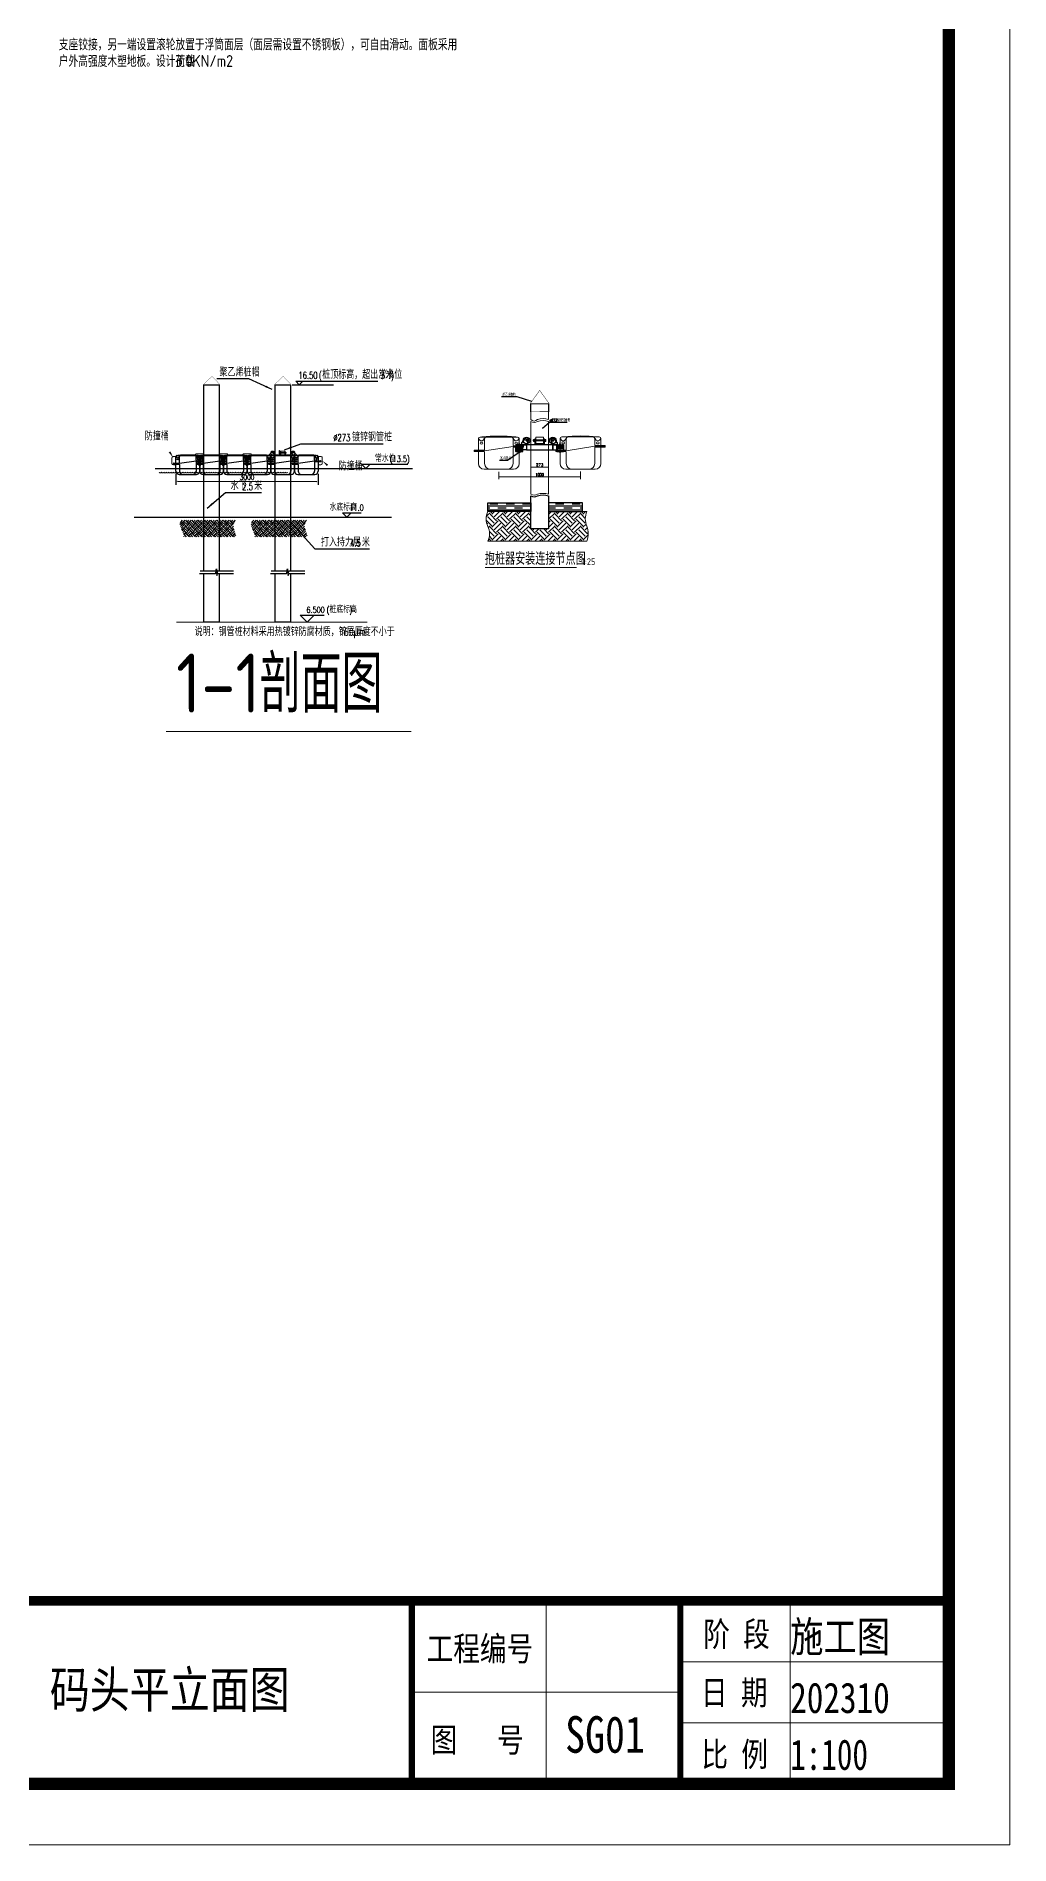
# Model space of a CAD drawing. Extents: x -51322 to 334811, y -147916 to 129288.
# Drawn here: x 77730 to 98261, y -52602 to -14454 of the extents above; entities that cross this region are included whole.
import ezdxf

# ---------------------------------------------------------------- set-up
doc = ezdxf.new("R2010")
doc.units = 0
doc.header["$LTSCALE"] = 1000
doc.header["$MEASUREMENT"] = 0
doc.linetypes.add('ACAD_ISO03W100', pattern=[30, 12, -18])
doc.linetypes.add('DASHED2', pattern=[9.525, 6.35, -3.175])
doc.layers.get('0').update_dxf_attribs({"lineweight": 5})
for name, color, linetype in [('00-HATCH(填充)', 250, 'Continuous'), ('DIM_ELEV', 3, 'Continuous'), ('DIM_LEAD', 3, 'Continuous'), ('DIM_SYMB', 3, 'Continuous'), ('DOTE', 1, 'Continuous'), ('FT', 5, 'Continuous'), ('PUB_DIM', 3, 'Continuous'), ('PUB_TEXT', 7, 'Continuous'), ('W-FLOAT_BOWL浮筒', 253, 'Continuous'), ('W-MOUNTING固定方式', 5, 'Continuous'), ('W-STEEL_FRAME钢架', 3, 'Continuous'), ('ZJ', 251, 'Continuous'), ('固定锚', 5, 'Continuous'), ('短销钉', 253, 'Continuous')]:
    doc.layers.add(name, color=color, linetype=linetype)
doc.layers.add('伯利恒浮筒', color=5, linetype='Continuous', lineweight=5)
doc.layers.add('系绳栓', color=4, linetype='Continuous', lineweight=5)
doc.styles.add('-宋体', font='', dxfattribs={"width": 0.8})
doc.styles.add('_TCH_DIM', font='SIMPLEX', dxfattribs={"bigfont": 'GBCBIG'})
doc.styles.get("Standard").update_dxf_attribs({"font": 'gbenor.shx', "bigfont": 'gbcbig.shx'})
doc.styles.add('STANDARD_T3', font='simplex.shx', dxfattribs={"width": 0.7, "bigfont": 'gbcbig.shx'})
doc.styles.add('图框', font='')
doc.styles.add('黑体', font='simhei.ttf', dxfattribs={"width": 0.8})
doc.styles.get('-宋体').set_extended_font_data('SimSun')
doc.styles.get('图框').set_extended_font_data('SimSun')
doc.dimstyles.new('W&&10', dxfattribs={"dimtxt": 35, "dimasz": 10, "dimexe": 25, "dimexo": 30, "dimgap": 10, "dimtad": 1, "dimdec": 0, "dimzin": 0, "dimdsep": 46, "dimtxsty": 'STANDARD_T3', "dimcen": 0.09, "dimclrd": 1, "dimclre": 1, "dimclrt": 7, "dimazin": 2, "dimtfac": 1, "dimtdec": 0, "dimtix": 1, "dimtmove": 2, "dimatfit": 3, "dimfxl": 0, "dimtolj": 1, "dimtzin": 0, "dimarcsym": 0})
doc.dimstyles.new('W&&30', dxfattribs={"dimtxt": 105, "dimasz": 30, "dimexe": 75, "dimexo": 90, "dimgap": 30, "dimtad": 1, "dimdec": 0, "dimzin": 0, "dimdsep": 46, "dimtxsty": 'STANDARD_T3', "dimcen": 0.09, "dimclrd": 1, "dimclre": 1, "dimclrt": 7, "dimazin": 2, "dimtfac": 1, "dimtdec": 0, "dimtix": 1, "dimtmove": 2, "dimatfit": 3, "dimfxl": 0, "dimtolj": 1, "dimtzin": 0, "dimarcsym": 0})

# ---------------------------------------------------------------- blocks, each defined once
blk = doc.blocks.new('$TITLEBLK$00000187')
for p, q in [((-33, 0), (-33, 15)), ((-13, 0), (-13, 15)), ((0, 0), (0, 15)), ((0, 10), (-22, 10)), ((-44, 7.5), (-22, 7.5)), ((0, 5), (-22, 5))]:
    blk.add_line(p, q)
for points, const_width in [([(-297.54, 0), (-297.54, 15), (0, 15)], 0.8), ([(-44, 0), (-44, 15)], 0.5), ([(-22, 0), (-22, 15)], 0.5)]:
    blk.add_lwpolyline(points, dxfattribs=dict(const_width=const_width))
at = {"style": '图框', "width": 0.8}
for s, p in [('阶 段', (-20.12, 11.27)), ('工程编号', (-42.79, 10.08)), ('日 期', (-20.31, 6.48)), ('图   号', (-42.46, 2.6)), ('比 例', (-20.27, 1.42))]:
    blk.add_text(s, height=2, dxfattribs=at).set_placement(p)
for tag, p in [('审定人', (-193.68, 10.95)), ('校对', (-155.51, 10.92)), ('审核人', (-193.68, 6.03)), ('设计负责人', (-158.64, 6.23)), ('设计人', (-156.48, 1.18)), ('项目负责人', (-195.69, 1.11))]:
    blk.add_attdef(tag, p, '', height=3)
for tag, p, height, style, width in [('阶段', (-12.96, 10.81), 2.5, '黑体', 0.8), ('工程名称', (-115.66, 9.53), 3, '-宋体', 0.8), ('图名', (-73.67, 6.22), 3, '-宋体', 0.8), ('日期', (-12.96, 5.8), 2.5, '黑体', 0.8), ('项目名称', (-115.65, 1.97), 3, '-宋体', 0.8), ('图号', (-31.44, 2.55), 3, '_TCH_DIM', 0.7), ('比例', (-12.96, 1.14), 2.5, '黑体', 0.8)]:
    blk.add_attdef(tag, p, '', height=height, dxfattribs=dict(style=style, width=width))
blk = doc.blocks.new('rgthtyjyuk')
blk.add_lwpolyline([(0, 0), (420, 0), (420, 297), (0, 297)], close=True)
at = {"const_width": 1}
blk.add_lwpolyline([(25, 5), (415, 5), (415, 292), (25, 292)], close=True, dxfattribs=at)
at = {"const_width": 0.8}
blk.add_lwpolyline([(415, 20), (25, 20)], dxfattribs=at)
blk = doc.blocks.new('blhft')
at = {"layer": 'W-FLOAT_BOWL浮筒', "color": 0}
for p, q in [((-230, 395), (230, 395)), ((-208, 397), (208, 397)), ((-208, 397), (-208, 395)), ((208, 397), (208, 395)), ((-302, 226), (-174, 226)), ((-298, 234), (-184, 234)), ((-298, 216), (-184, 216)), ((-250, 234), (-250, 375)), ((-250, 70), (-250, 216)), ((-180, 0), (180, 0)), ((-174, 244), (-174, 375)), ((174, 280), (-174, 226)), ((-174, 206), (-174, 70)), ((174, 298), (174, 375)), ((174, 280), (302, 280)), ((174, 260), (174, 70)), ((184, 288), (298, 288)), ((184, 270), (298, 270)), ((250, 375), (250, 288)), ((250, 270), (250, 70))]:
    blk.add_line(p, q, dxfattribs=at)
at = {"layer": 'W-FLOAT_BOWL浮筒', "color": 0, "ltscale": 0.5}
for p, q in [((-302, 230), (-302, 220)), ((302, 284), (302, 274))]:
    blk.add_line(p, q, dxfattribs=at)
at = {"layer": 'W-FLOAT_BOWL浮筒', "color": 0}
for centre, radius, start, end in [((-230, 375), 20, 90, 180), ((0, -1768), 2175, 84.5043, 95.4957), ((-154, 375), 20, 90, 180), ((154, 375), 20, 0, 90), ((230, 375), 20, 0, 90), ((-298, 220), 4, 180, 270), ((-180, 70), 70, 180, 270), ((-184, 244), 10, 270, 0), ((-184, 206), 10, 0, 90), ((-104, 70), 70, 180, 270), ((104, 70), 70, 270, 0), ((184, 298), 10, 180, 270), ((184, 260), 10, 90, 180), ((180, 70), 70, 270, 0), ((298, 274), 4, 270, 0)]:
    blk.add_arc(centre, radius, start, end, dxfattribs=at)
at = {"layer": 'W-FLOAT_BOWL浮筒', "color": 0, "ltscale": 0.5}
for centre, start, end in [((-298, 230), 90, 180), ((298, 284), 0, 90)]:
    blk.add_arc(centre, 4, start, end, dxfattribs=at)
at = {"layer": 'W-FLOAT_BOWL浮筒', "color": 0, "extrusion": (0, 0, -1)}
blk.add_ellipse((-212, 375), major_axis=(-30.4, 0), ratio=0.921809, start_param=3.141593, end_param=6.283185, dxfattribs=at)
at = {"layer": 'W-FLOAT_BOWL浮筒', "color": 0}
blk.add_ellipse((-212, 320), major_axis=(-16, 0), ratio=0.75, dxfattribs=at)
blk.add_ellipse((212, 375), major_axis=(30.4, 0.1), ratio=0.921809, start_param=3.141593, end_param=6.283185, dxfattribs=at)
at = {"layer": 'W-FLOAT_BOWL浮筒', "color": 0, "extrusion": (0, 0, -1)}
blk.add_ellipse((212, 320), major_axis=(16, 0), ratio=0.75, dxfattribs=at)
blk = doc.blocks.new('dxd')
at = {"layer": '短销钉', "color": 7, "lineweight": 13}
for p, q in [((-86, 227), (-56, 200)), ((-79, 244), (79, 244)), ((-78, 244), (-78, 246)), ((-78, 246), (78, 246)), ((-52, 180), (-52, 193)), ((-49, 153), (-28, 136)), ((-43, 197), (42, 197)), ((-29, 39), (-29, 45)), ((-26, 48), (-24, 48)), ((-24, 30), (-24, 128)), ((-24, 30), (24, 30)), ((-24, 30), (-18, 2)), ((-19, 133), (19, 133)), ((-16, 0), (16, 0)), ((-6, 39), (-6, 44)), ((6, 39), (6, 44)), ((24, 30), (18, 2)), ((24, 30), (24, 128)), ((26, 48), (24, 48)), ((49, 153), (28, 136)), ((29, 39), (29, 45)), ((52, 180), (52, 193)), ((86, 227), (56, 200)), ((78, 244), (78, 246))]:
    blk.add_line(p, q, dxfattribs=at)
at = {"layer": '短销钉', "color": 7, "lineweight": 13, "ltscale": 0.1}
for p, q in [((-18, 2), (-18, 0)), ((-18, 0), (-16, 0)), ((16, 0), (18, 0)), ((18, 2), (18, 0))]:
    blk.add_line(p, q, dxfattribs=at)
at = {"layer": '短销钉', "color": 7, "lineweight": 13}
for centre, radius, start, end in [((-79, 234), 10, 90, 228.0009), ((0, -1254), 1503, 87.0435, 92.9565), ((-44, 170), 13.5, 126.5657, 231), ((-62, 193), 10, 0, 48.0009), ((-35, 154), 31.4, 56.4166, 122.8531), ((-43, 161), 10, 184.1479, 231), ((-34, 186), 31.4, 236.1381, 303.5569), ((-26, 45), 3, 90, 180), ((-34, 128), 10, 0, 51), ((-16, 2), 2.5, 191.3099, 270), ((-25, 170), 13.5, 308.3696, 51.9011), ((-3, 44), 3, 115.3769, 180), ((0, 38), 10, 64.6231, 115.3769), ((3, 44), 3, 0, 64.6231), ((25, 170), 13.5, 128.0989, 231.6304), ((16, 2), 2.5, 270, 348.6901), ((35, 155), 31.3, 57.1287, 123.6019), ((34, 186), 31.4, 236.4385, 303.8665), ((34, 128), 10, 129, 180), ((26, 45), 3, 0, 90), ((42, 161), 10, 309, 355.8521), ((62, 193), 10, 131.9991, 180), ((44, 170), 13.5, 309, 53.4343), ((79, 234), 10, 311.9991, 90)]:
    blk.add_arc(centre, radius, start, end, dxfattribs=at)
for centre, major_axis, start_param, end_param in [((-23, 39), (0, -9), 4.712389, 6.115737), ((0, 39), (0, 9), 1.570796, 4.712389)]:
    blk.add_ellipse(centre, major_axis=major_axis, ratio=0.666667, start_param=start_param, end_param=end_param, dxfattribs=at)
at = {"layer": '短销钉', "color": 7, "lineweight": 13, "extrusion": (0, 0, -1)}
blk.add_ellipse((23, 39), major_axis=(0, -9), ratio=0.666667, start_param=4.712389, end_param=6.115737, dxfattribs=at)
blk = doc.blocks.new('*D15')
at = {"layer": 'Defpoints', "color": 0, "transparency": 16777216}
for p in [(80677, -23593), (83677, -23595), (83677, -23844)]:
    blk.add_point(p, dxfattribs=at)
at = {"layer": 'PUB_DIM', "color": 1, "lineweight": -2, "transparency": 16777216}
for p, q in [((80677, -23683), (80677, -23917)), ((80707, -23842), (83647, -23844)), ((83677, -23685), (83677, -23919))]:
    blk.add_line(p, q, dxfattribs=at)
at = {"layer": 'PUB_DIM', "color": 1, "transparency": 16777216}
for points in [[(80707, -23837), (80707, -23847), (80677, -23842)], [(83647, -23839), (83647, -23849), (83677, -23844)]]:
    blk.add_solid(points, dxfattribs=at)
at = {"layer": 'PUB_DIM', "color": 7, "transparency": 16777216, "insert": (82177, -23760), "char_height": 105, "attachment_point": 5, "rotation": 359.9604, "style": 'STANDARD_T3'}
blk.add_mtext('\\A1;3000', dxfattribs=at)
blk = doc.blocks.new('*U11')
blk.add_lwpolyline([(-12, 0), (-12, 2.5), (12, 2.5), (12, 0)], close=True)
blk = doc.blocks.new('SPLIT_PINS_GB91')
at = {"color": 8, "linetype": 'Continuous'}
for p, q in [((-3, 6), (-7, 3)), ((0, 5), (0, -5)), ((-3, -6), (-7, -3))]:
    blk.add_line(p, q, dxfattribs=at)
at = {"color": 7, "linetype": 'Continuous'}
for p, q in [((50, 5), (0, 5)), ((0, 0), (56, 0)), ((50, 5), (50, 0)), ((56, -5), (56, 0)), ((0, -5), (56, -5))]:
    blk.add_line(p, q, dxfattribs=at)
for centre, radius, start, end in [((-10, 0), 9.5, 41.3178, 318.6822), ((-10, 0), 4.75, 41.3178, 318.6822), ((0, 9), 9.23, 221.3178, 270), ((0, -9), 9.23, 90, 138.6822), ((0, 9), 4.48, 221.3178, 270), ((0, -9), 4.48, 90, 138.6822)]:
    blk.add_arc(centre, radius, start, end, dxfattribs=at)
blk = doc.blocks.new('5632.')
for p, q in [((865973, -129945), (865996, -129992)), ((865981, -129929), (865974, -129939)), ((866076, -129992), (866014, -129930))]:
    blk.add_line(p, q)
at = {"color": 0}
for p, q in [((866007, -129927), (865984, -129927)), ((866076, -129992), (865996, -129992)), ((865996, -129992), (865996, -130002)), ((865996, -130002), (866076, -130002)), ((866076, -130002), (866076, -129992))]:
    blk.add_line(p, q, dxfattribs=at)
for radius in [40, 6]:
    blk.add_circle((865996, -129947), radius)
for centre, radius, start, end in [((865977, -129943), 5, 133.9435, 206), ((865984, -129932), 5, 90, 133.9435), ((866007, -129937), 10, 45, 90)]:
    blk.add_arc(centre, radius, start, end)
blk = doc.blocks.new('*D77')
at = {"layer": 'Defpoints', "color": 0, "transparency": 16777216}
for p in [(59923, -26658, 0), (60142, -26657, 0), (60142, -26770)]:
    blk.add_point(p, dxfattribs=at)
at = {"layer": 'PUB_DIM', "color": 1, "lineweight": -2, "transparency": 16777216}
for p, q in [((59923, -26688), (59923, -26795)), ((59933, -26770), (60132, -26770)), ((60142, -26687), (60142, -26795))]:
    blk.add_line(p, q, dxfattribs=at)
at = {"layer": 'PUB_DIM', "color": 1, "transparency": 16777216}
for points in [[(59933, -26769), (59933, -26772), (59923, -26770)], [(60132, -26769), (60132, -26772), (60142, -26770)]]:
    blk.add_solid(points, dxfattribs=at)
at = {"layer": 'PUB_DIM', "color": 7, "transparency": 16777216, "insert": (60032, -26743), "char_height": 35, "attachment_point": 5, "style": 'STANDARD_T3'}
blk.add_mtext('\\A1;{\\W1;273}', dxfattribs=at)
blk = doc.blocks.new('*D79')
at = {"layer": 'Defpoints', "color": 0, "transparency": 16777216}
for p in [(59532, -26797, 0), (60532, -26796), (60532, -26892)]:
    blk.add_point(p, dxfattribs=at)
at = {"layer": 'PUB_DIM', "color": 1, "lineweight": -2, "transparency": 16777216}
for p, q in [((59532, -26827), (59532, -26917)), ((59542, -26892), (60522, -26892)), ((60532, -26826), (60532, -26917))]:
    blk.add_line(p, q, dxfattribs=at)
at = {"layer": 'PUB_DIM', "color": 1, "transparency": 16777216}
for points in [[(59542, -26890), (59542, -26894), (59532, -26892)], [(60522, -26890), (60522, -26894), (60532, -26892)]]:
    blk.add_solid(points, dxfattribs=at)
at = {"layer": 'PUB_DIM', "color": 7, "transparency": 16777216, "insert": (60032, -26864), "char_height": 35, "attachment_point": 5, "style": 'STANDARD_T3'}
blk.add_mtext('\\A1;1000', dxfattribs=at)
blk = doc.blocks.new('$matou$00000005')
at = {"ltscale": 0.5}
for p, q in [((-302, 27, 0), (-302, 17, 0)), ((302, 81, 0), (302, 71, 0))]:
    blk.add_line(p, q, dxfattribs=at)
for p, q in [((-302, 22, 0), (-174, 22, 0)), ((-298, 31, 0), (-184, 31, 0)), ((-298, 13, 0), (-184, 13, 0)), ((-250, 31, 0), (-250, 171, 0)), ((-250, -134, 0), (-250, 13, 0)), ((-230, 191, 0), (230, 191, 0)), ((-209, 193, 0), (208, 193, 0)), ((-209, 193, 0), (-209, 191, 0)), ((-174, 41, 0), (-174, 171, 0)), ((174, 76, 0), (-174, 22, 0)), ((-174, 3, 0), (-174, -134, 0)), ((174, 95, 0), (174, 171, 0)), ((174, 76, 0), (302, 76, 0)), ((174, 57, 0), (174, -134, 0)), ((184, 85, 0), (298, 85, 0)), ((184, 67, 0), (298, 67, 0)), ((208, 193, 0), (208, 191, 0)), ((250, 171, 0), (250, 85, 0)), ((250, 67, 0), (250, -134, 0)), ((-180, -204, 0), (180, -204, 0))]:
    blk.add_line(p, q)
for centre, start, end in [((-298, 27, 0), 90, 180), ((298, 81, 0), 0, 90)]:
    blk.add_arc(centre, 4, start, end, dxfattribs=at)
for centre, radius, start, end in [((-298, 17, 0), 4, 180, 270), ((-230, 171, 0), 20, 90, 180), ((0, -1972, 0), 2175, 84.5043, 95.4957), ((-184, 41, 0), 10, 270, 0), ((-184, 3, 0), 10, 0, 90), ((-154, 171, 0), 20, 90, 180), ((154, 171, 0), 20, 0, 90), ((184, 95, 0), 10, 180, 270), ((184, 57, 0), 10, 90, 180), ((230, 171, 0), 20, 0, 90), ((298, 71, 0), 4, 270, 0), ((-180, -134, 0), 70, 180, 270), ((-104, -134, 0), 70, 180, 270), ((104, -134, 0), 70, 270, 0), ((180, -134, 0), 70, 270, 0)]:
    blk.add_arc(centre, radius, start, end)
at = {"extrusion": (0, 0, -1)}
blk.add_ellipse((-212, 171, 0), major_axis=(-30.4, 0), ratio=0.921809, start_param=3.141593, end_param=6.283185, dxfattribs=at)
blk.add_ellipse((-212, 117, 0), major_axis=(-16, 0), ratio=0.75)
blk.add_ellipse((212, 172, 0), major_axis=(30.4, 0.1), ratio=0.921809, start_param=3.141593, end_param=6.283185)
blk.add_ellipse((212, 117, 0), major_axis=(16, 0), ratio=0.75, dxfattribs=at)
blk = doc.blocks.new('assadasd')
h = blk.add_hatch()
h.set_pattern_fill('土壤', color=256, scale=30, angle=45)
h.set_pattern_definition([(45, (-1240353.57, -1958646.98), (0, 159.099026), [112.5, -112.5]), (45, (-1240383.4, -1958617.15), (0, 159.099026), [112.5, -112.5]), (45, (-1240413.23, -1958587.32), (0, 159.099026), [112.5, -112.5]), (135, (-1240413.23, -1958567.43), (-159.099026, 3e-14), [112.5, -112.5]), (135, (-1240383.4, -1958537.6), (-159.099026, 3e-14), [112.5, -112.5]), (135, (-1240353.57, -1958507.77), (-159.099026, 3e-14), [112.5, -112.5])])
edge = h.paths.add_edge_path()
edge.add_line((59398.9, -27314.4), (59922.7, -27314.4))
edge.add_line((59922.7, -27314.4), (59922.7, -27528))
edge.add_line((59922.7, -27528), (60141.7, -27527.1))
edge.add_line((60141.7, -27527.1), (60141.7, -27313.5))
edge.add_line((60141.7, -27313.5), (60609.8, -27313.5))
edge.add_arc((60812.5, -27404.4), 222.1, 155.86112, 204.13888)
edge.add_arc((60373.1, -27586.1), 253.5, -20.99526, 20.99526, ccw=False)
edge.add_line((60609.8, -27676.9), (59398.9, -27677.8))
edge.add_arc((59211.7, -27587), 208.1, 334.11584, 385.88416)
edge.add_arc((59587.7, -27405.3), 209.5, 154.30228, 205.69772, ccw=False)
at = {"layer": 'PUB_DIM'}
h = blk.add_hatch(dxfattribs=at)
h.set_pattern_fill('不能通行的沼泽地', color=256, scale=30)
h.set_pattern_definition([(0, (-1247357.355, -1959003.5), (100.77696, 50.38848), [100.77696, -100.77696]), (0, (-1247458.13, -1958978.306), (0, 50.38848), [])])
h.paths.add_polyline_path([(59922.7, -27313.5), (59398.9, -27313.5), (59398.9, -27207), (59922.7, -27207)])
h.paths.add_polyline_path([(60141.7, -27313.5), (60555.8, -27313.5), (60555.8, -27207), (60141.7, -27207)])
at = {"color": 4}
for p, q in [((59956.8, -26444.2), (59952.8, -26444.2)), ((59956.8, -26438.2), (59953.8, -26438.2)), ((59953.8, -26450.2), (59956.8, -26450.2))]:
    blk.add_line(p, q, dxfattribs=at)
for p, q in [((59958.8, -26438.7), (59965.8, -26438.7)), ((59965.8, -26449.7), (59958.8, -26449.7)), ((59969.8, -26445.3), (59965.8, -26441.9)), ((59969.8, -26447.6), (59965.8, -26444.2)), ((60095.8, -26445.3), (60099.8, -26441.9)), ((60095.8, -26447.6), (60099.8, -26444.2)), ((60106.8, -26438.7), (60099.8, -26438.7)), ((60099.8, -26449.7), (60106.8, -26449.7)), ((60108.8, -26452.7), (60108.8, -26435.2))]:
    blk.add_line(p, q)
at = {"color": 1}
for p, q in [((59972.8, -26436.7), (59982.8, -26436.7)), ((59982.8, -26450.7), (59972.8, -26450.7)), ((60092.8, -26436.7), (60082.8, -26436.7)), ((60092.8, -26436.7), (60082.8, -26436.7)), ((60092.8, -26450.7), (60082.8, -26450.7)), ((60082.8, -26450.7), (60092.8, -26450.7))]:
    blk.add_line(p, q, dxfattribs=at)
at = {"color": 2}
for p, q in [((59972.8, -26443.7), (59982.8, -26443.7)), ((60082.8, -26443.7), (60092.8, -26443.7)), ((60092.8, -26443.7), (60082.8, -26443.7))]:
    blk.add_line(p, q, dxfattribs=at)
at = {"color": 6, "linetype": 'ACAD_ISO03W100'}
for p, q in [((60092.3, -26437.7), (59973.3, -26437.7)), ((60092.3, -26449.7), (59973.3, -26449.7))]:
    blk.add_line(p, q, dxfattribs=at)
for points in [[(59922.7, -25997.1), (60141.7, -25996.2), (60141.7, -26189, 0.170875), (60005.2, -26189.9, -0.4123276), (59922.7, -26189.9)], [(59922.7, -26213.4, 0.293594), (60005.2, -26213.4, -0.1613287), (60141.7, -26212.5), (60141.7, -27101.7, 0.1257681), (60005.2, -27102.6, -0.3078233), (59922.7, -27102.6)], [(59958.8, -26455.7), (59965.8, -26455.7), (59965.8, -26454.7), (59969.8, -26454.7), (59969.8, -26433.7), (59965.8, -26433.7), (59965.8, -26454.7), (59965.8, -26432.7), (59958.8, -26432.7, 0.6666667), (59958.8, -26438.7, 0.3636364), (59958.8, -26449.7, 0.6666667)], [(60106.8, -26455.7), (60099.8, -26455.7), (60099.8, -26454.7), (60095.8, -26454.7), (60095.8, -26433.7), (60099.8, -26433.7), (60099.8, -26454.7), (60099.8, -26432.7), (60106.8, -26432.7, -0.6666667), (60106.8, -26438.7, -0.3636364), (60106.8, -26449.7, -0.6666667)]]:
    blk.add_lwpolyline(points, format="xyb", close=True)
at = {"color": 2}
for points in [[(59772.7, -26491.7), (59791.7, -26491.7), (59792.7, -26492.7), (59792.7, -26497.7), (59791.7, -26498.7), (59772.7, -26498.7), (59771.7, -26497.7), (59771.7, -26492.7)], [(59776.2, -26491.7), (59788.2, -26491.7), (59788.2, -26487.7), (59787.2, -26486.7), (59777.2, -26486.7), (59776.2, -26487.7)], [(59776.7, -26491.7), (59787.7, -26491.7), (59787.7, -26498.7), (59776.7, -26498.7)], [(60272.7, -26490.8), (60291.7, -26490.8), (60292.7, -26491.8), (60292.7, -26496.8), (60291.7, -26497.8), (60272.7, -26497.8), (60271.7, -26496.8), (60271.7, -26491.8)], [(60276.2, -26490.8), (60288.2, -26490.8), (60288.2, -26486.8), (60287.2, -26485.8), (60277.2, -26485.8), (60276.2, -26486.8)], [(60276.7, -26490.8), (60287.7, -26490.8), (60287.7, -26497.8), (60276.7, -26497.8)], [(59771.7, -26583.7), (59792.7, -26583.7), (59792.7, -26589.7), (59791.7, -26590.7), (59772.7, -26590.7), (59771.7, -26589.7)], [(59776.7, -26583.7), (59787.7, -26583.7), (59787.7, -26590.7), (59776.7, -26590.7)], [(60271.7, -26582.8), (60292.7, -26582.8), (60292.7, -26588.8), (60291.7, -26589.8), (60272.7, -26589.8), (60271.7, -26588.8)], [(60276.7, -26582.8), (60287.7, -26582.8), (60287.7, -26589.8), (60276.7, -26589.8)]]:
    blk.add_lwpolyline(points, close=True, dxfattribs=at)
for points in [[(59952.8, -26449.2), (59954.8, -26451.2), (59954.8, -26437.2), (59952.8, -26439.2)], [(59956.8, -26452.7), (59956.8, -26449.7), (59956.8, -26438.7), (59956.8, -26435.7)], [(59982.8, -26423.7), (59982.8, -26498.7), (59972.8, -26498.7), (59972.8, -26423.7)], [(59990.3, -26483.7), (60075.3, -26483.7), (60080.3, -26478.7), (60080.3, -26408.7), (60075.3, -26403.7), (59990.3, -26403.7), (59985.3, -26408.7), (59985.3, -26478.7)], [(60082.8, -26423.7), (60082.8, -26498.7), (60092.8, -26498.7), (60092.8, -26423.7)]]:
    blk.add_lwpolyline(points, close=True)
for points in [[(59954.8, -26451.2), (59956.8, -26451.2), (59956.8, -26437.2), (59954.8, -26437.2)], [(59969.8, -26430.7), (59969.8, -26458.7), (59972.8, -26458.7), (59972.8, -26430.7), (59969.8, -26430.7), (59969.8, -26431.7)], [(60095.8, -26430.7), (60095.8, -26458.7), (60092.8, -26458.7), (60092.8, -26430.7), (60095.8, -26430.7), (60095.8, -26431.7)]]:
    blk.add_lwpolyline(points)
at = {"color": 6}
for points in [[(59742.2, -26583.7), (59822.2, -26583.7), (59822.2, -26580.7), (59742.2, -26580.7)], [(60242.2, -26582.8), (60322.2, -26582.8), (60322.2, -26579.8), (60242.2, -26579.8)]]:
    blk.add_lwpolyline(points, close=True, dxfattribs=at)
at = {"elevation": 0}
blk.add_lwpolyline([(59398.9, -27314.4), (59922.7, -27314.4), (59922.7, -27528), (60141.7, -27527.1), (60141.7, -27313.5), (60609.8, -27313.5, 0.2138236), (60609.8, -27495.2, -0.1852963), (60609.8, -27676.9), (59398.9, -27677.8, 0.2298036), (59398.9, -27496.1, -0.2280914)], format="xyb", close=True, dxfattribs=at)
at = {"lineweight": -3}
for centre in [(59872.2, -26444.7), (60192.2, -26444.7)]:
    blk.add_circle(centre, 40, dxfattribs=at)
at = {"layer": '00-HATCH(填充)', "color": 0, "lineweight": -3}
for p, q in [((59812.2, -26475.5), (59854.3, -26426.7)), ((59872.2, -26498.7), (59812.2, -26498.7)), ((59861.4, -26423.7), (59883.7, -26423.7)), ((59895.3, -26441.4), (59872.2, -26498.7)), ((59887.2, -26425.1), (59894.3, -26435.6)), ((60169.2, -26441.4), (60192.2, -26498.7)), ((60177.3, -26425.1), (60170.2, -26435.6)), ((60203.1, -26423.7), (60180.8, -26423.7)), ((60192.2, -26498.7), (60252.2, -26498.7)), ((60252.2, -26475.5), (60210.2, -26426.7))]:
    blk.add_line(p, q, dxfattribs=at)
at = {"layer": '00-HATCH(填充)', "color": 0, "lineweight": -3, "ltscale": 0.5}
for p, q in [((59884.7, -26443.7), (59859.7, -26443.7)), ((59872.2, -26431.2), (59872.2, -26456.2)), ((60179.7, -26443.7), (60204.7, -26443.7)), ((60192.2, -26431.2), (60192.2, -26456.2))]:
    blk.add_line(p, q, dxfattribs=at)
at = {"layer": '00-HATCH(填充)', "color": 0, "lineweight": -3}
for centre in [(59872.2, -26443.7), (60192.2, -26443.7)]:
    blk.add_circle(centre, 6, dxfattribs=at)
for centre, radius, start, end in [((59861.4, -26433.7), 10, 90, 135), ((59883.7, -26428.7), 5, 46.05646, 90), ((59890.8, -26439.2), 5, 334, 46.05646), ((60173.7, -26439.2), 5, 133.94206, 205.99852), ((60180.8, -26428.7), 5, 89.99852, 133.94206), ((60203.1, -26433.7), 10, 44.99852, 89.99852)]:
    blk.add_arc(centre, radius, start, end, dxfattribs=at)
at = {"layer": 'DIM_LEAD'}
for p, q in [((59756.5, -25909.8), (59563.4, -25909.8)), ((59934.5, -25968.8), (59756.5, -25909.8)), ((60065.8, -26292.9), (60153, -26222.2)), ((60153, -26222.2), (60368.7, -26222.2)), ((59640.3, -26690.8), (59539.9, -26690.8)), ((59822.2, -26562.7), (59640.3, -26690.8))]:
    blk.add_line(p, q, dxfattribs=at)
at = {"layer": 'DIM_LEAD', "const_width": 4}
for points in [[(59936.4, -25969.4, 1), (59932.6, -25968.2, 1)], [(60064.3, -26294.1, 1), (60067.4, -26291.6, 1)], [(59823.9, -26561.6, 1), (59820.6, -26563.9, 1)]]:
    blk.add_lwpolyline(points, format="xyb", close=True, dxfattribs=at)
at = {"layer": 'DIM_SYMB', "const_width": 11.2}
blk.add_lwpolyline([(59361.5, -28000.4), (60484.6, -28000.4)], dxfattribs=at)
at = {"layer": 'DOTE'}
for p, q in [((59782.2, -26533.5), (59782.2, -26471.6)), ((59782.2, -26533.5), (59782.2, -26471.6)), ((60282.2, -26532.6), (60282.2, -26470.7)), ((60282.2, -26533.5), (60282.2, -26471.6))]:
    blk.add_line(p, q, dxfattribs=at)
at = {"layer": 'FT'}
for points in [[(59742.2, -26544.7), (59822.2, -26544.7, 0.4142136), (59827.2, -26539.7), (59827.2, -26531.7, 0.4142136), (59822.2, -26526.7), (59742.2, -26526.7, 0.4142136), (59737.2, -26531.7), (59737.2, -26539.7, 0.4142136)], [(59742.2, -26562.7), (59822.2, -26562.7, 0.4142136), (59827.2, -26557.7), (59827.2, -26549.7, 0.4142136), (59822.2, -26544.7), (59742.2, -26544.7, 0.4142136), (59737.2, -26549.7), (59737.2, -26557.7, 0.4142136)], [(60242.2, -26525.8), (60322.2, -26525.8, 0.4142136), (60327.2, -26520.8), (60327.2, -26512.8, 0.4142136), (60322.2, -26507.8), (60242.2, -26507.8, 0.4142136), (60237.2, -26512.8), (60237.2, -26520.8, 0.4142136)], [(60242.2, -26543.8), (60322.2, -26543.8, 0.4142136), (60327.2, -26538.8), (60327.2, -26530.8, 0.4142136), (60322.2, -26525.8), (60242.2, -26525.8, 0.4142136), (60237.2, -26530.8), (60237.2, -26538.8, 0.4142136)], [(60242.2, -26561.8), (60322.2, -26561.8, 0.4142136), (60327.2, -26556.8), (60327.2, -26548.8, 0.4142136), (60322.2, -26543.8), (60242.2, -26543.8, 0.4142136), (60237.2, -26548.8), (60237.2, -26556.8, 0.4142136)], [(59742.2, -26580.7), (59822.2, -26580.7, 0.4142136), (59827.2, -26575.7), (59827.2, -26567.7, 0.4142136), (59822.2, -26562.7), (59742.2, -26562.7, 0.4142136), (59737.2, -26567.7), (59737.2, -26575.7, 0.4142136)]]:
    blk.add_lwpolyline(points, format="xyb", close=True, dxfattribs=at)
at = {"layer": 'PUB_DIM'}
for p, q in [((59812.2, -26498.7), (59812.2, -26475.5)), ((60252.2, -26498.7), (60252.2, -26475.5))]:
    blk.add_line(p, q, dxfattribs=at)
at = {"layer": 'PUB_DIM', "const_width": 5}
blk.add_lwpolyline([(59917.7, -26093.5), (59917.7, -25992.1), (60032.2, -25832.6), (60146.7, -25991.2), (60146.7, -26092.6), (59917.7, -26093.5)], dxfattribs=at)
at = {"layer": 'PUB_DIM', "elevation": 0}
for points in [[(59922.7, -27313.5), (59398.9, -27313.5), (59398.9, -27207), (59922.7, -27207)], [(60141.7, -27313.5), (60555.8, -27313.5), (60555.8, -27207), (60141.7, -27207)]]:
    blk.add_lwpolyline(points, close=True, dxfattribs=at)
at = {"layer": 'W-MOUNTING固定方式', "color": 6}
for p, q in [((59775.2, -26508.7), (59775.2, -26498.7)), ((59775.2, -26508.7), (59775.2, -26498.7)), ((59789.2, -26508.7), (59789.2, -26498.7)), ((59789.2, -26508.7), (59789.2, -26498.7)), ((60275.2, -26507.8), (60275.2, -26497.8)), ((60275.2, -26508.7), (60275.2, -26498.7)), ((60289.2, -26507.8), (60289.2, -26497.8)), ((60289.2, -26508.7), (60289.2, -26498.7))]:
    blk.add_line(p, q, dxfattribs=at)
for points in [[(59812.2, -26498.7), (59742.2, -26498.7), (59742.2, -26508.7), (59812.2, -26508.7)], [(60252.2, -26498.7), (60322.2, -26498.7), (60322.2, -26508.7), (60252.2, -26508.7)]]:
    blk.add_lwpolyline(points, close=True, dxfattribs=at)
at = {"layer": 'W-STEEL_FRAME钢架'}
for points in [[(59812.2, -26498.7), (59872.2, -26498.7), (59872.2, -26558.7), (59812.2, -26558.7)], [(59872.2, -26558.7), (60192.2, -26558.7), (60192.2, -26498.7), (59872.2, -26498.7)], [(60252.2, -26498.7), (60192.2, -26498.7), (60192.2, -26558.7), (60252.2, -26558.7)]]:
    blk.add_lwpolyline(points, close=True, dxfattribs=at)
at = {"layer": 'ZJ', "color": 1, "linetype": 'Continuous'}
blk.add_lwpolyline([(60141.7, -27120.9), (60141.7, -27527.1), (59922.7, -27528), (59922.7, -27121.8, 0.2799791), (60005.2, -27121.8, -0.139275), (60141.7, -27120.9)], format="xyb", dxfattribs=at)
for p in [(59532.3, -26593.7, 0), (60532.3, -26592.8, 0)]:
    blk.add_blockref('$matou$00000005', p)
at = {"layer": 'PUB_TEXT', "color": 7, "style": '_TCH_DIM'}
for s, height, p in [('聚乙烯桩帽', 33.76, (59573.9, -25899.3)), ('φ', 33.8, (60153.4, -26211.7)), ('镀锌钢管桩', 33.76, (60238, -26211.7)), ('塑料垫片', 33.76, (59550.4, -26680.3))]:
    blk.add_text(s, height=height, dxfattribs=at).set_placement(p)
at = {"layer": 'PUB_TEXT', "color": 7, "style": '_TCH_DIM', "width": 0.705882}
blk.add_text('273', height=29.75, dxfattribs=at).set_placement((60178, -26211.7))
at = {"layer": 'PUB_TEXT', "color": 7}
for s, height, p in [('抱桩器安装连接节点图', 154.33, (59361.5, -27967.8)), ('1:25', 80, (60548.6, -27967.8))]:
    blk.add_text(s, height=height, dxfattribs=at).set_placement(p)
at = {"layer": 'PUB_DIM'}
dim = blk.add_linear_dim(base=(60141.7, -26770.5, 0), p1=(59922.7, -26658), p2=(60141.7, -26657.1), text='{\\W1;273}', dimstyle='W&&10', dxfattribs=at)
dim.commit()
dim.dimension.update_dxf_attribs({"geometry": '*D77', "text_midpoint": (60032.2, -26743, 0)})
dim = blk.add_linear_dim(base=(60532.3, -26892, 0), p1=(59532.2, -26797.2), p2=(60532.3, -26796.3, 0), dimstyle='W&&10', dxfattribs=at)
dim.commit()
dim.dimension.update_dxf_attribs({"geometry": '*D79', "text_midpoint": (60032.2, -26864.5, 0)})

msp = doc.modelspace()

# ---------------------------------------------------------------- hatches: boundary and pattern name
at = {"layer": '固定锚'}
h = msp.add_hatch(dxfattribs=at)
h.set_pattern_fill('土壤', color=256, scale=25, angle=45, style=0)
h.set_pattern_definition([(45, (-2697589.81, -429362.39), (1e-14, 132.5825215), [93.75, -93.75]), (45, (-2697614.67, -429337.53), (1e-14, 132.5825215), [93.75, -93.75]), (45, (-2697639.53, -429312.67), (1e-14, 132.5825215), [93.75, -93.75]), (135, (-2697639.53, -429296.095), (-132.5825215, 3e-14), [93.75, -93.75]), (135, (-2697614.67, -429271.24), (-132.5825215, 3e-14), [93.75, -93.75]), (135, (-2697589.81, -429246.38), (-132.5825215, 3e-14), [93.75, -93.75])])
edge = h.paths.add_edge_path()
edge.add_line((81231.3, -25012.6), (81231.3, -24662.6))
edge.add_line((81231.3, -24662.6), (80791.7, -24662.6))
edge.add_spline(control_points=[(80791.7, -24662.6), (80778.9, -24679.1), (80723.2, -24778.7), (80844.4, -24921.8), (80842.4, -25012.6)], knot_values=[89.3823243, 89.3823243, 89.3823243, 89.3823243, 152.2776367, 451.6259949, 451.6259949, 451.6259949, 451.6259949], degree=3, periodic=0)
edge.add_line((80842.4, -25012.6), (81231.3, -25012.6))
h.paths.add_polyline_path([(81549.3, -24662.6), (81238.3, -24662.6), (81238.3, -25012.6), (81549.3, -25012.6)])
edge = h.paths.add_edge_path()
edge.add_spline(control_points=[(81940.5, -25012.6), (81941.8, -24995), (81940.2, -24925.5), (81855.9, -24808), (81908.6, -24711.4), (81943.5, -24662.6)], knot_values=[54.8628535, 54.8628535, 54.8628535, 54.8628535, 107.9510079, 265.8358938, 429.109482, 429.109482, 429.109482, 429.109482], degree=3, periodic=0)
edge.add_line((81943.5, -24662.6), (81556.3, -24662.6))
edge.add_line((81556.3, -24662.6), (81556.3, -25012.6))
edge.add_line((81556.3, -25012.6), (81940.5, -25012.6))
h = msp.add_hatch(dxfattribs=at)
h.set_pattern_fill('土壤', color=256, scale=25, angle=45, style=0)
h.set_pattern_definition([(45, (-2696089.81, -429362.39), (1e-14, 132.5825215), [93.75, -93.75]), (45, (-2696114.67, -429337.53), (1e-14, 132.5825215), [93.75, -93.75]), (45, (-2696139.53, -429312.67), (1e-14, 132.5825215), [93.75, -93.75]), (135, (-2696139.53, -429296.095), (-132.5825215, 3e-14), [93.75, -93.75]), (135, (-2696114.67, -429271.24), (-132.5825215, 3e-14), [93.75, -93.75]), (135, (-2696089.81, -429246.38), (-132.5825215, 3e-14), [93.75, -93.75])])
edge = h.paths.add_edge_path()
edge.add_line((82731.3, -25012.6), (82731.3, -24662.6))
edge.add_line((82731.3, -24662.6), (82291.7, -24662.6))
edge.add_spline(control_points=[(82291.7, -24662.6), (82278.9, -24679.1), (82223.2, -24778.7), (82344.4, -24921.8), (82342.4, -25012.6)], knot_values=[89.3823243, 89.3823243, 89.3823243, 89.3823243, 152.2776367, 451.6259949, 451.6259949, 451.6259949, 451.6259949], degree=3, periodic=0)
edge.add_line((82342.4, -25012.6), (82731.3, -25012.6))
h.paths.add_polyline_path([(83049.3, -24662.6), (82738.3, -24662.6), (82738.3, -25012.6), (83049.3, -25012.6)])
edge = h.paths.add_edge_path()
edge.add_spline(control_points=[(83440.5, -25012.6), (83441.8, -24995), (83440.2, -24925.5), (83355.9, -24808), (83408.6, -24711.4), (83443.5, -24662.6)], knot_values=[54.8628535, 54.8628535, 54.8628535, 54.8628535, 107.9510079, 265.8358938, 429.109482, 429.109482, 429.109482, 429.109482], degree=3, periodic=0)
edge.add_line((83443.5, -24662.6), (83056.3, -24662.6))
edge.add_line((83056.3, -24662.6), (83056.3, -25012.6))
edge.add_line((83056.3, -25012.6), (83440.5, -25012.6))

# ---------------------------------------------------------------- linework, layer by layer
at = {"color": 0}
for p, q in [((82854.5, -23236.2), (82857.5, -23234.5)), ((82854.5, -23244.7), (82854.5, -23236.2)), ((82857.5, -23246.5), (82854.5, -23244.7)), ((82857.5, -23234.5), (83001.5, -23234.5)), ((83001.5, -23246.5), (82857.5, -23246.5)), ((82859.4, -23246.5), (82859.4, -23234.5)), ((82871, -23290.9), (82871, -23218.5)), ((82871, -23218.5), (82880, -23218.5)), ((82880, -23290.9), (82880, -23218.5)), ((82979, -23290.9), (82979, -23218.5)), ((82979, -23218.5), (82988, -23218.5)), ((82988, -23290.9), (82988, -23218.5)), ((82996.5, -23246.5), (82996.5, -23234.5)), ((83001.5, -23234.5), (83004.5, -23236.2)), ((83004.5, -23244.7), (83001.5, -23246.5)), ((83004.5, -23236.2), (83004.5, -23244.7))]:
    msp.add_line(p, q, dxfattribs=at)
for p, q in [((82882.5, -23208.5), (82885.5, -23205.5)), ((82882.5, -23272.5), (82882.5, -23208.5)), ((82885.5, -23205.5), (82973.5, -23205.5)), ((82885.5, -23275.5), (82885.5, -23205.5)), ((82973.5, -23205.5), (82976.5, -23208.5)), ((82973.5, -23275.5), (82973.5, -23205.5)), ((82976.5, -23208.5), (82976.5, -23272.5))]:
    msp.add_line(p, q)
at = {"linetype": 'DASHED2'}
for p, q in [((82885.5, -23233.5), (82976.5, -23233.5)), ((82885.5, -23247.5), (82976.5, -23247.5))]:
    msp.add_line(p, q, dxfattribs=at)
at = {"color": 8, "linetype": 'Continuous', "lineweight": 15}
for p, q in [((82992.1, -23247.5), (82993, -23248.6)), ((82992.5, -23246.5), (82995.4, -23246.5)), ((82995.9, -23247.5), (82994.9, -23248.6))]:
    msp.add_line(p, q, dxfattribs=at)
at = {"color": 7, "linetype": 'Continuous', "lineweight": 15}
for p, q in [((82992.5, -23230.5), (82992.5, -23246.5)), ((82992.5, -23230.5), (82994, -23230.5)), ((82995.4, -23227.9), (82994, -23227.9)), ((82994, -23246.5), (82994, -23227.9)), ((82995.4, -23246.5), (82995.4, -23227.9))]:
    msp.add_line(p, q, dxfattribs=at)
at = {"const_width": 5}
for points in [[(81251.8, -22004.7), (81251.8, -21804.7), (81437.6, -21627.4), (81606.8, -21804.7), (81606.8, -22004.7)], [(82751.8, -22004.7), (82751.8, -21804.7), (82937.6, -21627.4), (83106.8, -21804.7), (83106.8, -22004.7)]]:
    msp.add_lwpolyline(points, dxfattribs=at)
at = {"color": 4}
for points in [[(80322.1, -23652.6, 0.520567), (80372.1, -23652.6, 0.5205671), (80422.1, -23652.6, 0.5205671), (80472.1, -23652.6, 0.5205671), (80522.1, -23652.6, 0.5205671), (80572.1, -23652.6, 0.5205671), (80622.1, -23652.6, 0.5205671), (80672.1, -23652.6, 0.5205671), (80722.1, -23652.6, 0.5205671), (80772.1, -23652.6, 0.5205671), (80822.1, -23652.6, 0.5205671), (80872.1, -23652.6, 0.5205671), (80922.1, -23652.6, 0.5205671), (80972.1, -23652.6, 0.5205671), (81022.1, -23652.6, 0.5205671), (81072.1, -23652.6, 0.5205671), (81122.1, -23652.6, 0.5205671), (81172.1, -23652.6, 0.5205671), (81222.1, -23652.6, 0.5205671), (81272.1, -23652.6, 0.5205671), (81322.1, -23652.6, 0.5205671), (81372.1, -23652.6, 0.5205671), (81422.1, -23652.6, 0.5205671), (81472.1, -23652.6, 0.5205671), (81522.1, -23652.6, 0.5205671), (81572.1, -23652.6, 0.5205671), (81622.1, -23652.6, 0.5205671), (81672.1, -23652.6, 0.0646937), (81677.4, -23658.4, 0.0646937)], [(83032.7, -23652.6, -0.520567), (82982.7, -23652.6, -0.5205671), (82932.7, -23652.6, -0.5205671), (82882.7, -23652.6, -0.5205671), (82832.7, -23652.6, -0.5205671), (82782.7, -23652.6, -0.5205671), (82732.7, -23652.6, -0.5205671), (82682.7, -23652.6, -0.5205671), (82632.7, -23652.6, -0.5205671), (82582.7, -23652.6, -0.5205671), (82532.7, -23652.6, -0.5205671), (82482.7, -23652.6, -0.5205671), (82432.7, -23652.6, -0.5205671), (82382.7, -23652.6, -0.5205671), (82332.7, -23652.6, -0.5205671), (82282.7, -23652.6, -0.5205671), (82232.7, -23652.6, -0.5205671), (82182.7, -23652.6, -0.5205671), (82132.7, -23652.6, -0.5205671), (82082.7, -23652.6, -0.5205671), (82032.7, -23652.6, -0.5205671), (81982.7, -23652.6, -0.5205671), (81932.7, -23652.6, -0.5205671), (81882.7, -23652.6, -0.5205671), (81832.7, -23652.6, -0.5205671), (81782.7, -23652.6, -0.5205671), (81732.7, -23652.6, -0.5205671), (81682.7, -23652.6, -0.0646937), (81677.4, -23658.4, -0.0646937)]]:
    msp.add_lwpolyline(points, format="xyb", dxfattribs=at)
for points in [[(80686.7, -26813.6), (84710.3, -26813.6)], [(80470.5, -29118), (85634, -29118)]]:
    msp.add_lwpolyline(points)
at = {"color": 0}
for centre in [(82861.9, -23240.5), (82994, -23240.5)]:
    msp.add_circle(centre, 1.6, dxfattribs=at)
at = {"color": 7, "linetype": 'Continuous', "lineweight": 15}
for centre, radius, start, end in [((82994, -23249.7), 2.9, 131.31782, 48.68218), ((82991.2, -23246.5), 1.37, 311.31782, 0), ((82994, -23249.7), 1.45, 131.31782, 48.68218), ((82991.2, -23246.5), 2.82, 311.31782, 0), ((82996.8, -23246.5), 2.82, 180, 228.68218), ((82996.8, -23246.5), 1.37, 180, 228.68218)]:
    msp.add_arc(centre, radius, start, end, dxfattribs=at)
at = {"layer": 'DIM_ELEV'}
for p, q in [((83277.8, -21808), (83202.8, -21733)), ((83202.8, -21733), (84934.7, -21733)), ((83277.8, -21808), (83352.8, -21733)), ((84680.2, -23569.8), (84590.2, -23479.8)), ((84590.2, -23479.8), (85570.3, -23479.8)), ((84680.2, -23569.8), (84770.2, -23479.8)), ((84280.6, -24597.6), (84190.6, -24507.6)), ((84190.6, -24507.6), (84585.7, -24507.6)), ((84280.6, -24597.6), (84370.6, -24507.6)), ((83444.5, -26813.6), (83294.5, -26663.6)), ((83294.5, -26663.6), (83804.5, -26663.6)), ((83444.5, -26813.6), (83594.5, -26663.6))]:
    msp.add_line(p, q, dxfattribs=at)
at = {"layer": 'DIM_LEAD'}
for p, q in [((82213.7, -21682.7), (81541.7, -21682.7)), ((82706.8, -21904), (82213.7, -21682.7)), ((82965.3, -23180.1), (83308.7, -23050)), ((83308.7, -23050), (85043.5, -23050)), ((81337.5, -24406.8), (81719.3, -24078.8)), ((81719.3, -24078.8), (82483, -24078.8)), ((83141.7, -24752.5), (83606.6, -25268)), ((83606.6, -25268), (84755.9, -25268))]:
    msp.add_line(p, q, dxfattribs=at)
for points in [[(82706.8, -21904, 0, 40, 0), (82569.9, -21842.6, 0, 0, 0)], [(82965.3, -23180.1, 0, 40, 0), (83105.5, -23127, 0, 0, 0)], [(81337.5, -24406.8, 0, 40, 0), (81451.3, -24309, 0, 0, 0)], [(83141.7, -24752.5, 0, 40, 0), (83242.2, -24863.9, 0, 0, 0)]]:
    msp.add_lwpolyline(points, format="xyseb", dxfattribs=at)
at = {"layer": 'DIM_SYMB'}
for points in [[(79961, -23030.9, 0, 0, 0), (80414.5, -23030.9, 0, 0, 0), (80624.4, -23348.3, 0, 40, 0), (80541.7, -23223.2, 0, 0, 0)], [(84501.9, -23663.5, 0, 0, 0), (84047.5, -23663.5, 0, 0, 0), (83761.4, -23407.2, 0, 40, 0), (83873.1, -23507.3, 0, 0, 0)]]:
    msp.add_lwpolyline(points, format="xyseb", dxfattribs=at)
at = {"layer": 'DIM_SYMB', "linetype": 'Continuous'}
for points in [[(81174.1, -25784.7), (81510.4, -25784.7), (81525.7, -25742.7), (81540.5, -25826.7), (81555.4, -25784.7), (81891.7, -25784.7)], [(81185.3, -25729.4), (81516, -25729.4), (81531.3, -25687.4), (81546.1, -25771.4), (81561, -25729.4), (81891.7, -25729.4)], [(82674.1, -25784.7), (83010.4, -25784.7), (83025.7, -25742.7), (83040.5, -25826.7), (83055.4, -25784.7), (83391.7, -25784.7)], [(82685.3, -25729.4), (83016, -25729.4), (83031.3, -25687.4), (83046.1, -25771.4), (83061, -25729.4), (83391.7, -25729.4)]]:
    msp.add_lwpolyline(points, dxfattribs=at)
at = {"layer": 'PUB_DIM'}
for p, q in [((83131.1, -21808), (84000.1, -21808)), ((80235.8, -23569.8), (85663.8, -23569.8)), ((79792.6, -24597.6), (85220.6, -24597.6))]:
    msp.add_line(p, q, dxfattribs=at)
at = {"layer": 'ZJ', "color": 1, "linetype": 'Continuous'}
for points in [[(81266.3, -25718.8), (81266.3, -21808), (81591.3, -21808), (81591.3, -25718.8)], [(82766.3, -25718.8), (82766.3, -21808), (83091.3, -21808), (83091.3, -25718.8)], [(81591.3, -25784.7), (81591.3, -26813.6), (81266.3, -26813.6), (81266.3, -25784.7)], [(83091.3, -25784.7), (83091.3, -26813.6), (82766.3, -26813.6), (82766.3, -25784.7)]]:
    msp.add_lwpolyline(points, dxfattribs=at)
at = {"layer": '系绳栓'}
for points in [[(80677.8, -23317.5), (80627.1, -23317.5, 0.426314), (80593.5, -23346.9), (80593.5, -23467.5, 0.3033707), (80623.4, -23497), (80677.5, -23497)], [(83677.2, -23317.5), (83727.9, -23317.5, -0.426314), (83761.4, -23346.9), (83761.4, -23467.5, -0.3033707), (83731.6, -23497), (83677.5, -23497)]]:
    msp.add_lwpolyline(points, format="xyb", dxfattribs=at)

# ---------------------------------------------------------------- block references
for name, p, xscale, yscale, zscale in [('rgthtyjyuk', (-9818.6, -52602.4), 257.3329047053371, 257.3329047053371, 257.3329047053371), ('assadasd', (-15115.8, 22595.4), 1.723450823056133, 1.723450823056133, 1.723450823056133)]:
    msp.add_blockref(name, p, dxfattribs=dict(xscale=xscale, yscale=yscale, zscale=zscale))
at = {"xscale": -1}
msp.add_blockref('5632.', (948712.8, 106701.3), dxfattribs=at)
for name, p, rotation in [('SPLIT_PINS_GB91', (82862, -23246.5), 270), ('*U11', (82862.9, -23240.5), 90), ('*U11', (82882.5, -23240.5), 90)]:
    msp.add_blockref(name, p, dxfattribs=dict(at, rotation=rotation))
at = {"rotation": 270}
for p in [(82976.5, -23240.5), (82988, -23240.5)]:
    msp.add_blockref('*U11', p, dxfattribs=at)
msp.add_blockref('5632.', (-782851.8, 106701.3))
ref = msp.add_blockref('$TITLEBLK$00000187', (96974.5, -51315.7), dxfattribs=dict(xscale=257.3329047053371, yscale=257.3329047053371, zscale=257.3329047053371))
ref.add_attrib('图名', '码头平立面图', (78017.6, -49713.8), dxfattribs={"color": 3, "height": 772, "style": '-宋体', "width": 0.8})
ref.add_attrib('图号', 'SG01', (88884.8, -50660.3), dxfattribs={"color": 3, "height": 772, "style": '黑体', "width": 0.8})
ref.add_attrib('日期', '202310', (93629.2, -49822.2), dxfattribs={"color": 3, "height": 643.33, "style": '黑体', "width": 0.8})
ref.add_attrib('阶段', '施工图', (93629.2, -48533.6), dxfattribs={"color": 3, "height": 643.33, "style": '黑体', "width": 0.8})
ref.add_attrib('比例', '1:100', (93629.2, -51021.2), dxfattribs={"color": 3, "height": 643.33, "style": '黑体', "width": 0.75})
at = {"layer": '伯利恒浮筒'}
for p in [(80927.5, -23695.9), (81427.5, -23695.9), (81927.5, -23695.9), (82427.5, -23695.9), (82927.5, -23695.9), (83427.5, -23695.9)]:
    msp.add_blockref('blhft', p, dxfattribs=at)
at = {"layer": '短销钉'}
for p in [(81177.5, -23510.2), (81677.5, -23510.2), (82177.5, -23510.2)]:
    msp.add_blockref('dxd', p, dxfattribs=at)

# ---------------------------------------------------------------- texts
at = {"layer": 'PUB_TEXT'}
for s, height, p in [('支座铰接，另一端设置滚轮放置于浮筒面层（面层需设置不锈钢板），可自由滑动。面板采用', 241.135, (78206.7, -14752.6)), ('户外高强度木塑地板。设计荷载', 241.135, (78206.7, -15102.6)), ('3.0KN/m2', 250, (80664.2, -15102.6)), ('说明：钢管桩材料采用热镀锌防腐材质，锌层厚度不小于', 168.794, (81070.5, -27104.8)), ('160', 175, (84142.3, -27104.8)), ('μ', 168.8, (84419.4, -27104.8)), ('m', 175, (84542.3, -27104.8)), ('剖面图', 1199.52, (82442, -28720.8)), ('1-1', 1243.62, (80680.3, -28720.8))]:
    msp.add_text(s, height=height, dxfattribs=at).set_placement(p)
at = {"layer": 'PUB_TEXT', "color": 7, "style": '_TCH_DIM'}
for s, height, p in [('聚乙烯桩帽', 168.79, (81594.2, -21630.2)), ('桩顶标高，超出常水位', 168.79, (83761.1, -21680.5)), ('米', 168.8, (85089.8, -21680.5)), ('防撞桶', 168.79, (80020.2, -22978.4)), ('镀锌钢管桩', 168.79, (84389.6, -22997.5)), ('防撞桶', 168.79, (84107.2, -23611)), ('常水位', 144.68, (84872.5, -23434.8)), ('水下', 168.79, (81830.5, -24026.3)), ('米', 168.8, (82326.2, -24026.3)), ('水底标高', 144.68, (83915.4, -24462.6)), ('打入持力层', 168.79, (83734.8, -25215.5)), ('米', 168.8, (84599.2, -25215.5)), ('桩底标高', 144.68, (83914.5, -26618.6))]:
    msp.add_text(s, height=height, dxfattribs=at).set_placement(p)
at = {"layer": 'PUB_TEXT', "color": 7, "style": '_TCH_DIM', "width": 0.705882}
for s, height, p in [('16.50', 148.75, (83258.6, -21680.5)), ('(', 148.8, (83691.1, -21680.5)), ('3', 148.8, (84989.8, -21680.5)), (')', 148.8, (85212.7, -21680.5)), ('%%c273', 148.75, (83994.6, -22997.5)), ('(13.5)', 127.5, (85188.4, -23434.8)), ('2.5', 148.75, (82076.2, -24026.3)), ('11.0', 127.5, (84336.7, -24462.6)), ('4.5', 148.75, (84349.2, -25215.5)), ('6.500', 127.5, (83429.5, -26618.6)), ('(', 127.5, (83854.5, -26618.6)), (')', 127.5, (84335.8, -26618.6))]:
    msp.add_text(s, height=height, dxfattribs=at).set_placement(p)

# ---------------------------------------------------------------- dimensions: what is measured, and where the dimension line sits
at = {"layer": 'PUB_DIM'}
dim = msp.add_aligned_dim(p1=(80677.5, -23592.6), p2=(83677.5, -23594.7), distance=-249.3, dimstyle='W&&30', dxfattribs=at)
dim.commit()
dim.dimension.update_dxf_attribs({"geometry": '*D15', "text_midpoint": (82177.4, -23760.5)})

doc.saveas('drawing.dxf')
